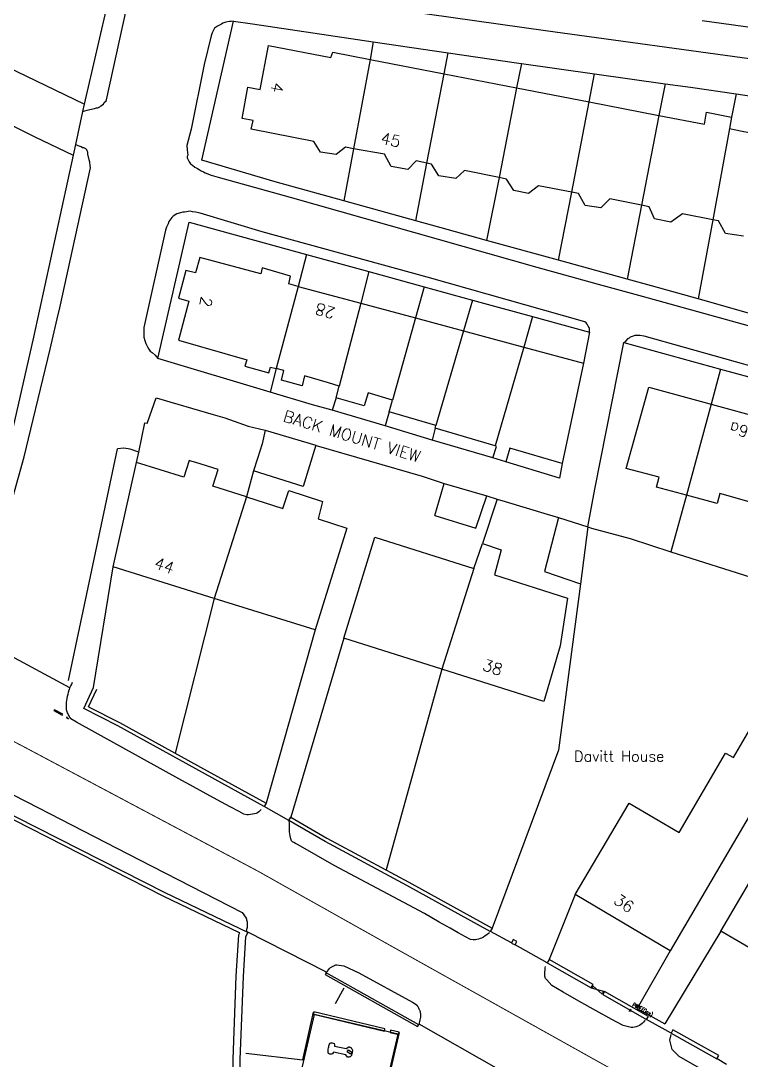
# Model space of a CAD drawing. Extents: x 427500 to 429848, y 434500 to 436505.
# Drawn here: x 428796.6 to 428871.5, y 435537.4 to 435645.5 of the extents above; entities that cross this region are included whole.
import ezdxf

# ---------------------------------------------------------------- set-up
doc = ezdxf.new("R2010")
doc.units = 0
doc.linetypes.add('1004', pattern=[6, 4, -2])
doc.layers.get('0').update_dxf_attribs({"color": 222})
for name, color, linetype in [('LPTIP_Ex_Base', 8, 'Continuous'), ('PRO-MARKINGS', 7, 'Continuous'), ('PROPOSED', 1, 'Continuous')]:
    doc.layers.add(name, color=color, linetype=linetype)
doc.styles.add('MtXpl_Romans', font='romans__.ttf')
doc.styles.get("Standard").update_dxf_attribs({"font": 'romans.shx'})

# ---------------------------------------------------------------- blocks, each defined once
blk = doc.blocks.new('MH_LINE')
at = {"color": 0, "linetype": 'ByBlock', "flags": 128}
blk.add_lwpolyline([(-0.5, 0), (0.5, 0)], dxfattribs=at)
blk = doc.blocks.new('GATE')
at = {"color": 0, "linetype": 'ByBlock', "flags": 128}
for points in [[(-0.450902, 0), (-0.451904, 0.007014), (-0.455912, 0.014028), (-0.460922, 0.019038), (-0.467936, 0.023046), (-0.475952, 0.024048), (-0.482966, 0.023046), (-0.48998, 0.019038), (-0.49499, 0.014028), (-0.498998, 0.007014), (-0.5, 0), (-0.498998, -0.007014), (-0.49499, -0.014028), (-0.48998, -0.019038), (-0.482966, -0.023046), (-0.475952, -0.024048), (-0.467936, -0.023046), (-0.460922, -0.019038), (-0.455912, -0.014028), (-0.451904, -0.007014)], [(-0.475952, 0.024048), (-0.475952, 0.078156), (0.475952, -0.078156), (0.475952, -0.024048)], [(-0.475952, -0.024048), (-0.475952, -0.078156), (0.475952, 0.078156), (0.475952, 0.024048)], [(-0.450902, 0), (-0.451904, -0.007014)], [(0.5, 0), (0.498998, 0.007014), (0.49499, 0.014028), (0.48998, 0.019038), (0.482966, 0.023046), (0.475952, 0.024048), (0.467936, 0.023046), (0.460922, 0.019038), (0.455912, 0.014028), (0.451904, 0.007014), (0.450902, 0), (0.451904, -0.007014), (0.455912, -0.014028), (0.460922, -0.019038), (0.467936, -0.023046), (0.475952, -0.024048), (0.482966, -0.023046), (0.48998, -0.019038), (0.49499, -0.014028), (0.498998, -0.007014)], [(0.5, 0), (0.498998, -0.007014)]]:
    blk.add_lwpolyline(points, dxfattribs=at)
blk = doc.blocks.new('CROSS_1')
at = {"color": 0, "linetype": 'ByBlock', "flags": 128}
for points in [[(-0.5, 0.5), (0.5, -0.5)], [(0.5, 0.5), (-0.5, -0.5)]]:
    blk.add_lwpolyline(points, dxfattribs=at)

msp = doc.modelspace()

# ---------------------------------------------------------------- linework, layer by layer
at = {"layer": 'LPTIP_Ex_Base', "color": 251, "true_color": 0x636466}
for p, q in [((428806.65, 435651.8), (428803.17, 435636.84)), ((428821.35, 435648.72), (428851.15, 435644.5)), ((428805.5, 435637.3), (428807.58, 435646.74)), ((428815.4, 435631), (428818.7, 435645.47)), ((428817.45, 435645.15), (428817.05, 435644.95)), ((428817.6, 435645.25), (428817.45, 435645.15)), ((428817.9, 435645.35), (428817.6, 435645.25)), ((428818.3, 435645.45), (428817.9, 435645.35)), ((428818.45, 435645.45), (428818.3, 435645.45)), ((428818.7, 435645.47), (428818.45, 435645.45)), ((428818.7, 435645.47), (428820.69, 435645.18)), ((428820.69, 435645.18), (428833.25, 435643.33)), ((428867.45, 435645.55), (428888.55, 435642.6)), ((428816.4, 435643.95), (428815.65, 435640.95)), ((428816.5, 435644.25), (428816.4, 435643.95)), ((428816.6, 435644.45), (428816.5, 435644.25)), ((428816.65, 435644.6), (428816.6, 435644.45)), ((428816.75, 435644.75), (428816.65, 435644.6)), ((428817.05, 435644.95), (428816.75, 435644.75)), ((428851.15, 435644.5), (428873.4, 435641.44)), ((428821.5, 435638.35), (428822.35, 435642.95)), ((428822.35, 435642.95), (428828.85, 435641.7)), ((428833.25, 435643.33), (428832.92, 435641.5)), ((428833.25, 435643.33), (428841.05, 435642.18)), ((428803.17, 435636.84), (428792, 435642.2)), ((428828.85, 435641.7), (428829.05, 435642.25)), ((428829.05, 435642.25), (428832.92, 435641.5)), ((428840.63, 435640), (428841.05, 435642.18)), ((428841.05, 435642.18), (428848.4, 435641.1)), ((428815.65, 435640.95), (428814.3, 435634.25)), ((428832.92, 435641.5), (428831.19, 435632.21)), ((428832.92, 435641.5), (428840.63, 435640)), ((428848.65, 435641.06), (428848.16, 435638.54)), ((428848.4, 435641.1), (428848.65, 435641.06)), ((428848.65, 435641.06), (428856.25, 435640)), ((428838.83, 435630.7), (428840.63, 435640)), ((428840.63, 435640), (428848.16, 435638.54)), ((428855.69, 435637.08), (428856.25, 435640)), ((428856.25, 435640), (428863.6, 435638.97)), ((428819.6, 435635.35), (428820.2, 435638.6)), ((428820.2, 435638.6), (428821.5, 435638.35)), ((428848.16, 435638.54), (428846.33, 435629.21)), ((428848.16, 435638.54), (428855.69, 435637.08)), ((428863.6, 435638.97), (428862.96, 435635.67)), ((428863.6, 435638.97), (428866.25, 435638.6)), ((428866.25, 435638.6), (428871, 435637.92)), ((428871, 435637.92), (428870.5, 435635.5)), ((428871, 435637.92), (428875.3, 435637.23)), ((428803.17, 435636.84), (428803.01, 435636.09)), ((428803.75, 435636.3), (428804.25, 435636.4)), ((428804.25, 435636.4), (428804.45, 435636.45)), ((428804.45, 435636.45), (428804.6, 435636.45)), ((428804.6, 435636.45), (428804.8, 435636.55)), ((428804.8, 435636.55), (428804.9, 435636.65)), ((428804.9, 435636.65), (428805.2, 435636.85)), ((428805.2, 435636.85), (428805.25, 435637)), ((428805.25, 435637), (428805.45, 435637.2)), ((428805.45, 435637.2), (428805.5, 435637.3)), ((428853.89, 435627.69), (428855.69, 435637.08)), ((428855.69, 435637.08), (428862.96, 435635.67)), ((428793.7, 435635.6), (428798.05, 435633.45)), ((428803.01, 435636.09), (428802.28, 435632.63)), ((428803.01, 435636.09), (428803.25, 435636.15)), ((428803.25, 435636.15), (428803.5, 435636.2)), ((428803.5, 435636.2), (428803.75, 435636.3)), ((428820.75, 435635.15), (428819.6, 435635.35)), ((428862.96, 435635.67), (428861.15, 435626.32)), ((428862.96, 435635.67), (428867.7, 435634.75)), ((428867.7, 435634.75), (428867.9, 435636)), ((428867.9, 435636), (428870.5, 435635.5)), ((428870.5, 435635.5), (428870.3, 435634.3)), ((428814.3, 435634.25), (428813.85, 435632.55)), ((428820.55, 435634.25), (428820.75, 435635.15)), ((428827.05, 435632.95), (428820.55, 435634.25)), ((428870.3, 435634.3), (428868.55, 435624.82)), ((428870.3, 435634.3), (428871.44, 435634.08)), ((428798.05, 435633.45), (428802.05, 435631.53)), ((428871.44, 435634.08), (428878.01, 435632.8)), ((428802.28, 435632.63), (428802.05, 435631.53)), ((428802.55, 435632.5), (428802.28, 435632.63)), ((428802.85, 435632.4), (428802.55, 435632.5)), ((428803, 435632.3), (428802.85, 435632.4)), ((428803.15, 435632.3), (428803, 435632.3)), ((428803.35, 435632.2), (428803.15, 435632.3)), ((428803.45, 435632.1), (428803.35, 435632.2)), ((428803.5, 435632), (428803.45, 435632.1)), ((428813.85, 435632.55), (428813.9, 435632.1)), ((428813.9, 435632.1), (428813.95, 435631.55)), ((428827.75, 435631.85), (428827.05, 435632.95)), ((428830.35, 435632.35), (428829.4, 435631.6)), ((428831.19, 435632.21), (428830.18, 435626.78)), ((428831.19, 435632.21), (428830.35, 435632.35)), ((428834.4, 435631.65), (428831.19, 435632.21)), ((428802.05, 435631.53), (428797.9, 435612.6)), ((428803.55, 435631.85), (428803.5, 435632)), ((428803.55, 435631.65), (428803.55, 435631.85)), ((428803.7, 435631.05), (428803.55, 435631.65)), ((428803.75, 435630.8), (428803.7, 435631.05)), ((428813.95, 435631.55), (428813.9, 435631.4)), ((428813.9, 435631.4), (428813.9, 435631.25)), ((428813.9, 435631.25), (428814.1, 435630.85)), ((428823.05, 435628.75), (428815.4, 435631)), ((428829.4, 435631.6), (428827.75, 435631.85)), ((428835.1, 435630.35), (428834.4, 435631.65)), ((428837.7, 435630.95), (428836.85, 435630.05)), ((428838.83, 435630.7), (428837.7, 435630.95)), ((428800.65, 435615.65), (428803.85, 435630.2)), ((428803.8, 435630.45), (428803.75, 435630.8)), ((428803.85, 435630.2), (428803.8, 435630.45)), ((428814.1, 435630.85), (428814.25, 435630.65)), ((428814.25, 435630.65), (428814.45, 435630.5)), ((428814.45, 435630.5), (428814.7, 435630.3)), ((428814.7, 435630.3), (428814.95, 435630.15)), ((428814.95, 435630.15), (428815.15, 435630.05)), ((428815.15, 435630.05), (428815.35, 435629.9)), ((428815.35, 435629.9), (428815.6, 435629.8)), ((428836.85, 435630.05), (428835.1, 435630.35)), ((428837.67, 435624.71), (428838.83, 435630.7)), ((428839.3, 435630.6), (428838.83, 435630.7)), ((428840.05, 435629.4), (428839.3, 435630.6)), ((428842.75, 435629.95), (428841.85, 435629.1)), ((428846.33, 435629.21), (428842.75, 435629.95)), ((428815.6, 435629.8), (428815.75, 435629.7)), ((428815.75, 435629.7), (428816.4, 435629.45)), ((428816.4, 435629.45), (428817.1, 435629.25)), ((428817.1, 435629.25), (428824.6, 435627.15)), ((428841.85, 435629.1), (428840.05, 435629.4)), ((428846.33, 435629.21), (428845.04, 435622.67)), ((428847.1, 435629.05), (428846.33, 435629.21)), ((428847.85, 435627.85), (428847.1, 435629.05)), ((428830.18, 435626.78), (428823.05, 435628.75)), ((428849.4, 435627.55), (428847.85, 435627.85)), ((428850.45, 435628.35), (428849.4, 435627.55)), ((428853.89, 435627.69), (428850.45, 435628.35)), ((428824.6, 435627.15), (428850.25, 435619.9)), ((428837.67, 435624.71), (428830.18, 435626.78)), ((428852.53, 435620.61), (428853.89, 435627.69)), ((428854.6, 435627.55), (428853.89, 435627.69)), ((428855.3, 435626.3), (428854.6, 435627.55)), ((428857.85, 435627), (428856.9, 435626.05)), ((428861.15, 435626.32), (428857.85, 435627)), ((428813.2, 435625.55), (428812.8, 435625.45)), ((428813.45, 435625.6), (428813.2, 435625.55)), ((428813.6, 435625.6), (428813.45, 435625.6)), ((428814.2, 435625.7), (428813.6, 435625.6)), ((428814.45, 435625.65), (428814.2, 435625.7)), ((428814.75, 435625.6), (428814.45, 435625.65)), ((428815.25, 435625.5), (428814.75, 435625.6)), ((428856.9, 435626.05), (428855.3, 435626.3)), ((428861.15, 435626.32), (428859.66, 435618.65)), ((428861.95, 435626.15), (428861.15, 435626.32)), ((428862.5, 435624.9), (428861.95, 435626.15)), ((428810.85, 435610.4), (428814.1, 435624.55)), ((428812, 435624.65), (428811.9, 435624.4)), ((428812.3, 435625.05), (428812, 435624.65)), ((428812.45, 435625.2), (428812.3, 435625.05)), ((428812.8, 435625.45), (428812.45, 435625.2)), ((428814.1, 435624.55), (428826.3, 435621.2)), ((428821.7, 435623.55), (428815.25, 435625.5)), ((428840.95, 435623.8), (428837.67, 435624.71)), ((428864.2, 435624.55), (428862.5, 435624.9)), ((428865.4, 435625.45), (428864.2, 435624.55)), ((428868.55, 435624.82), (428865.4, 435625.45)), ((428868.55, 435624.82), (428867.03, 435616.59)), ((428869.15, 435624.7), (428868.55, 435624.82)), ((428869.9, 435623.4), (428869.15, 435624.7)), ((428811.65, 435623.75), (428809.4, 435613.6)), ((428811.75, 435624.05), (428811.65, 435623.75)), ((428811.9, 435624.4), (428811.75, 435624.05)), ((428838.85, 435618.85), (428821.7, 435623.55)), ((428845.04, 435622.67), (428840.95, 435623.8)), ((428871.75, 435623.1), (428869.9, 435623.4)), ((428852.53, 435620.61), (428845.04, 435622.67)), ((428815.2, 435620.9), (428814.75, 435619.3)), ((428821.55, 435619.2), (428815.2, 435620.9)), ((428826.3, 435621.2), (428825.42, 435617.89)), ((428826.3, 435621.2), (428832.79, 435619.42)), ((428859.66, 435618.65), (428852.53, 435620.61)), ((428813.75, 435619.55), (428813, 435616.65)), ((428814.75, 435619.3), (428813.75, 435619.55)), ((428821.7, 435619.8), (428821.55, 435619.2)), ((428824.65, 435618.95), (428821.7, 435619.8)), ((428832.79, 435619.42), (428831.94, 435616.13)), ((428832.79, 435619.42), (428838.55, 435617.84)), ((428850.25, 435619.9), (428856.64, 435618.13)), ((428824.45, 435618.15), (428824.65, 435618.95)), ((428825.42, 435617.89), (428824.45, 435618.15)), ((428855.25, 435614.2), (428838.85, 435618.85)), ((428856.64, 435618.13), (428861.2, 435616.87)), ((428862.2, 435617.95), (428859.66, 435618.65)), ((428825.42, 435617.89), (428823.16, 435609.35)), ((428825.42, 435617.89), (428831.94, 435616.13)), ((428838.55, 435617.84), (428837.64, 435614.6)), ((428838.55, 435617.84), (428843.57, 435616.46)), ((428867.03, 435616.59), (428862.2, 435617.95)), ((428813, 435616.65), (428814.05, 435616.35)), ((428814.05, 435616.35), (428813, 435612.3)), ((428831.94, 435616.13), (428829.7, 435607.52)), ((428831.94, 435616.13), (428837.64, 435614.6)), ((428843.57, 435616.46), (428842.63, 435613.26)), ((428843.57, 435616.46), (428849.82, 435614.74)), ((428861.2, 435616.87), (428928, 435598.35)), ((428874.5, 435614.48), (428867.03, 435616.59)), ((428800.38, 435614.5), (428800.65, 435615.65)), ((428849.82, 435614.74), (428848.9, 435611.57)), ((428849.82, 435614.74), (428855.75, 435613.11)), ((428799.63, 435611.36), (428800.38, 435614.5)), ((428837.64, 435614.6), (428835.25, 435606.05)), ((428837.64, 435614.6), (428842.63, 435613.26)), ((428855.4, 435614.1), (428855.25, 435614.2)), ((428855.5, 435613.95), (428855.4, 435614.1)), ((428855.6, 435613.75), (428855.5, 435613.95)), ((428855.7, 435613.6), (428855.6, 435613.75)), ((428797.9, 435612.6), (428794.71, 435598.57)), ((428809.4, 435613.6), (428809.4, 435612.6)), ((428809.4, 435612.6), (428809.5, 435612.25)), ((428842.63, 435613.26), (428839.76, 435603.41)), ((428842.63, 435613.26), (428848.9, 435611.57)), ((428855.75, 435613.11), (428855.1, 435609.9)), ((428855.75, 435613.5), (428855.7, 435613.6)), ((428855.75, 435613.11), (428855.75, 435613.5)), ((428859.9, 435612.55), (428860, 435612.65)), ((428860, 435612.65), (428860.3, 435612.75)), ((428860.3, 435612.75), (428860.5, 435612.8)), ((428860.5, 435612.8), (428861, 435612.8)), ((428861, 435612.8), (428861.4, 435612.75)), ((428861.4, 435612.75), (428885.35, 435606)), ((428809.5, 435612.25), (428809.6, 435611.95)), ((428809.6, 435611.95), (428809.75, 435611.6)), ((428809.75, 435611.6), (428809.9, 435611.35)), ((428813, 435612.3), (428820.1, 435610.25)), ((428848.9, 435611.57), (428845.92, 435601.29)), ((428848.9, 435611.57), (428855.1, 435609.9)), ((428856.3, 435596.8), (428859.3, 435612.05)), ((428859.3, 435612.05), (428859.5, 435612.2)), ((428859.3, 435612.05), (428869.37, 435609.29)), ((428859.5, 435612.2), (428859.75, 435612.45)), ((428859.75, 435612.45), (428859.9, 435612.55)), ((428797.64, 435603.05), (428799.63, 435611.36)), ((428809.9, 435611.35), (428810.05, 435611.15)), ((428810.05, 435611.15), (428810.25, 435611)), ((428810.25, 435611), (428810.55, 435610.75)), ((428810.55, 435610.75), (428810.85, 435610.4)), ((428822.51, 435606.89), (428810.85, 435610.4)), ((428820.1, 435610.25), (428819.9, 435609.6)), ((428819.9, 435609.6), (428822.4, 435608.9)), ((428822.4, 435608.9), (428822.55, 435609.5)), ((428823.16, 435609.35), (428822.51, 435606.89)), ((428822.55, 435609.5), (428823.16, 435609.35)), ((428823.95, 435609.15), (428823.16, 435609.35)), ((428855.1, 435609.9), (428852.88, 435599.45)), ((428823.7, 435608.15), (428823.95, 435609.15)), ((428826.1, 435608.6), (428825.85, 435607.55)), ((428828.6, 435607.85), (428826.1, 435608.6)), ((428869.37, 435609.29), (428868.38, 435605.64)), ((428869.37, 435609.29), (428878.5, 435606.79)), ((428825.85, 435607.55), (428823.7, 435608.15)), ((428829.7, 435607.52), (428828.6, 435607.85)), ((428829.38, 435606.3), (428829.7, 435607.52)), ((428859.56, 435598.94), (428861.9, 435607.4)), ((428861.9, 435607.4), (428868.38, 435605.64)), ((428809.78, 435603.74), (428810.65, 435606.3)), ((428810.65, 435606.3), (428816.6, 435604.55)), ((428826.92, 435605.57), (428822.51, 435606.89)), ((428829.38, 435606.3), (428828.97, 435605)), ((428832.3, 435605.45), (428829.38, 435606.3)), ((428832.7, 435606.8), (428832.3, 435605.45)), ((428835.25, 435606.05), (428832.7, 435606.8)), ((428828.97, 435605), (428826.92, 435605.57)), ((428834.9, 435604.85), (428835.25, 435606.05)), ((428868.38, 435605.64), (428865.81, 435596.16)), ((428868.38, 435605.64), (428874.95, 435603.85)), ((428816.6, 435604.55), (428817.8, 435604.2)), ((428817.8, 435604.2), (428820.25, 435603.35)), ((428834.48, 435603.37), (428828.97, 435605)), ((428834.9, 435604.85), (428834.48, 435603.37)), ((428839.76, 435603.41), (428834.9, 435604.85)), ((428796.95, 435600.15), (428797.64, 435603.05)), ((428808.86, 435600.65), (428809.5, 435603.7)), ((428809.5, 435603.7), (428809.75, 435603.65)), ((428809.75, 435603.65), (428809.78, 435603.74)), ((428820.25, 435603.35), (428822.02, 435602.93)), ((428822.02, 435602.93), (428821.68, 435601.5)), ((428822.02, 435602.93), (428827.29, 435601.36)), ((428839.39, 435601.91), (428834.48, 435603.37)), ((428839.7, 435603.15), (428839.39, 435601.91)), ((428839.7, 435603.15), (428839.76, 435603.41)), ((428845.92, 435601.29), (428839.7, 435603.15)), ((428845.67, 435600.05), (428839.39, 435601.91)), ((428801.55, 435576.89), (428806.65, 435601)), ((428807.3, 435601.05), (428806.65, 435601)), ((428807.95, 435600.95), (428807.3, 435601.05)), ((428808.86, 435600.65), (428807.95, 435600.95)), ((428821.68, 435601.5), (428821.2, 435600)), ((428827.29, 435601.36), (428825.95, 435597.08)), ((428827.29, 435601.36), (428827.32, 435601.35)), ((428827.32, 435601.35), (428838.35, 435598.15)), ((428845.67, 435600.05), (428846.05, 435601.25)), ((428846.05, 435601.25), (428845.92, 435601.29)), ((428847.45, 435601.05), (428847.03, 435599.63)), ((428852.88, 435599.45), (428847.45, 435601.05)), ((428792.7, 435585.09), (428796.95, 435600.15)), ((428808.63, 435599.58), (428808.86, 435600.65)), ((428814.1, 435599.79), (428813.55, 435598.05)), ((428814.4, 435599.69), (428814.1, 435599.79)), ((428814.8, 435599.57), (428814.4, 435599.69)), ((428821.2, 435600), (428820.8, 435598.72)), ((428847.03, 435599.63), (428845.67, 435600.05)), ((428852.6, 435597.95), (428847.03, 435599.63)), ((428806.18, 435588.73), (428808.63, 435599.58)), ((428813.55, 435598.05), (428808.63, 435599.58)), ((428817.12, 435598.84), (428814.8, 435599.57)), ((428816.57, 435597.1), (428817.12, 435598.84)), ((428820.8, 435598.72), (428820.05, 435596)), ((428825.94, 435597.06), (428820.8, 435598.72)), ((428852.88, 435599.45), (428852.6, 435597.95)), ((428863, 435598.05), (428859.56, 435598.94)), ((428838.35, 435598.15), (428840.63, 435597.38)), ((428862.7, 435597), (428863, 435598.05)), ((428820.05, 435596), (428816.57, 435597.1)), ((428823.85, 435594.8), (428824.45, 435596.65)), ((428824.45, 435596.65), (428827.95, 435595.5)), ((428825.95, 435597.08), (428825.94, 435597.06)), ((428839.64, 435594.05), (428840.63, 435597.38)), ((428840.63, 435597.38), (428845.05, 435596.1)), ((428855.55, 435592.88), (428856.3, 435596.8)), ((428865.81, 435596.16), (428862.7, 435597)), ((428820.05, 435596), (428816.71, 435585.44)), ((428820.05, 435596), (428823.85, 435594.8)), ((428827.95, 435595.5), (428827.5, 435593.7)), ((428843.9, 435592.75), (428845.05, 435596.1)), ((428846.12, 435595.76), (428844.6, 435591.15)), ((428845.05, 435596.1), (428846.12, 435595.76)), ((428846.12, 435595.76), (428846.95, 435595.5)), ((428846.95, 435595.5), (428851.35, 435594.2)), ((428865.81, 435596.16), (428864.21, 435590.29)), ((428869, 435595.3), (428865.81, 435596.16)), ((428869.3, 435596.35), (428869, 435595.3)), ((428872.6, 435595.4), (428869.3, 435596.35)), ((428851.35, 435594.2), (428852.5, 435593.85)), ((428827.5, 435593.7), (428830.5, 435592.75)), ((428839.64, 435594.05), (428843.9, 435592.75)), ((428852.5, 435593.85), (428851.05, 435588.25)), ((428852.5, 435593.85), (428855.55, 435592.88)), ((428830.5, 435592.75), (428827.2, 435582.15)), ((428855.55, 435592.88), (428854.8, 435586.95)), ((428855.55, 435592.88), (428855.95, 435592.75)), ((428855.95, 435592.75), (428859.95, 435591.65)), ((428830.18, 435581.3), (428833.4, 435591.8)), ((428833.4, 435591.8), (428843.7, 435588.55)), ((428843.7, 435588.55), (428844.6, 435591.15)), ((428844.6, 435591.15), (428846.55, 435590.5)), ((428859.95, 435591.65), (428864.21, 435590.29)), ((428846.55, 435590.5), (428845.85, 435587.9)), ((428864.21, 435590.29), (428873.18, 435587.44)), ((428804.15, 435576.16), (428806.18, 435588.73)), ((428816.71, 435585.44), (428806.18, 435588.73)), ((428843.7, 435588.55), (428840.38, 435578.07)), ((428845.85, 435587.9), (428853.45, 435585.45)), ((428851.05, 435588.25), (428854.8, 435586.95)), ((428854.8, 435586.95), (428852.5, 435569.65)), ((428816.71, 435585.44), (428812.64, 435569.34)), ((428827.2, 435582.15), (428816.71, 435585.44)), ((428853.45, 435585.45), (428852.7, 435580.5)), ((428827.2, 435582.15), (428822.09, 435564.13)), ((428830.18, 435581.3), (428824.66, 435562.67)), ((428840.38, 435578.07), (428830.18, 435581.3)), ((428852.7, 435580.5), (428851, 435574.7)), ((428840.38, 435578.07), (428834.59, 435557.19)), ((428851, 435574.7), (428840.38, 435578.07)), ((428870.7, 435568.9), (428873.15, 435573.05)), ((428852.5, 435569.65), (428845.62, 435551.14)), ((428865.05, 435561.1), (428869.9, 435569.35)), ((428869.9, 435569.35), (428870.7, 435568.9)), ((428874.6, 435566.65), (428870.7, 435560)), ((428854.25, 435554.65), (428859.85, 435564.15)), ((428859.85, 435564.15), (428865.05, 435561.1)), ((428870.7, 435560), (428868.95, 435557)), ((428869.38, 435550.83), (428873.35, 435557.55)), ((428868.95, 435557), (428864.13, 435548.78)), ((428854.25, 435554.65), (428851.55, 435547.89)), ((428864.13, 435548.78), (428854.25, 435554.65)), ((428869.38, 435550.83), (428863.57, 435541.18)), ((428879.97, 435544.64), (428869.38, 435550.83)), ((428864.13, 435548.78), (428860.68, 435542.8)), ((428860.68, 435542.8), (428862.65, 435541.7)), ((428862.65, 435541.7), (428863.57, 435541.18))]:
    msp.add_line(p, q, dxfattribs=at)
at = {"layer": 'LPTIP_Ex_Base', "color": 251, "true_color": 0x636466, "flags": 128}
for points in [[(428761.94, 435582.05), (428762.83, 435581.82), (428775.6, 435575.33), (428786.53, 435569.73), (428797.23, 435564.27), (428808.92, 435558.24), (428819.6, 435552.78), (428820.04, 435552.18)], [(428761.08, 435580.53), (428761.71, 435580.34), (428779.37, 435571.35), (428785.77, 435568.02), (428796.07, 435562.72), (428811.57, 435554.84), (428820.17, 435550.72), (428820.2, 435550.7), (428819.97, 435550.25), (428819.7, 435546.13), (428819.38, 435537.49), (428819.24, 435528.76), (428818.54, 435528.77), (428818.68, 435537.51), (428819, 435546.16), (428819.28, 435550.45), (428819.38, 435550.65), (428819.34, 435550.67), (428811.4, 435554.48), (428795.88, 435562.36), (428785.59, 435567.66), (428779.18, 435571), (428761.56, 435579.97), (428760.93, 435580.16)], [(428801.34, 435574.6), (428801.37, 435574.82), (428801.4, 435575.04), (428801.44, 435575.26), (428801.5, 435575.48), (428801.56, 435575.7), (428801.62, 435575.91), (428801.64, 435575.94), (428801.7, 435576.12), (428801.79, 435576.33), (428801.88, 435576.53), (428801.98, 435576.73)], [(428803.15, 435573.99), (428804.15, 435576.16)], [(428803.63, 435574.17), (428804.48, 435576.01)], [(428800.08, 435573.86), (428800.03, 435573.78), (428800.9, 435573.29), (428800.95, 435573.38), (428800.08, 435573.86)], [(428801.8, 435572.91), (428801.77, 435572.95), (428801.74, 435573), (428801.69, 435573.06), (428801.64, 435573.13), (428801.6, 435573.21), (428801.55, 435573.31), (428801.51, 435573.42), (428801.46, 435573.54), (428801.42, 435573.65), (428801.39, 435573.73), (428801.37, 435573.78), (428801.36, 435573.79), (428801.35, 435573.8), (428801.35, 435573.82), (428801.35, 435573.88), (428801.34, 435574), (428801.34, 435574.14), (428801.33, 435574.31), (428801.33, 435574.47), (428801.34, 435574.6)], [(428821.9, 435563.78), (428815.78, 435567.14), (428806.67, 435572.19), (428803.15, 435573.99)], [(428803.63, 435574.17), (428806.85, 435572.54), (428815.98, 435567.49), (428822.09, 435564.13), (428821.9, 435563.78)], [(428801.39, 435573.13), (428801.34, 435573.04), (428801.56, 435572.92), (428801.34, 435573.04)], [(428821.6, 435563.48), (428821.54, 435563.43), (428821.44, 435563.34), (428821.33, 435563.24), (428821.2, 435563.15), (428821.05, 435563.08), (428820.88, 435563.03), (428820.68, 435562.98), (428820.48, 435562.95), (428820.27, 435562.93), (428820.08, 435562.93), (428819.8, 435563), (428819.31, 435563.26), (428818.35, 435563.77), (428817.01, 435564.5), (428815.54, 435565.3), (428814.22, 435566.02), (428813.32, 435566.51), (428802.38, 435572.56), (428801.8, 435572.91)], [(428824.46, 435562.33), (428821.89, 435563.78)], [(428845.34, 435550.64), (428845.23, 435550.57), (428845.07, 435550.45), (428844.89, 435550.33), (428844.7, 435550.2), (428844.52, 435550.11), (428844.36, 435550.05), (428844.2, 435549.99), (428844.03, 435549.95), (428843.87, 435549.93), (428843.62, 435549.91), (428843.35, 435549.97), (428842.83, 435550.25), (428842.09, 435550.66), (428841.24, 435551.14), (428840.11, 435551.78), (428838.56, 435552.65), (428836.43, 435553.81), (428829.18, 435557.66), (428825.43, 435559.79), (428825.16, 435559.95), (428824.98, 435560.04), (428824.85, 435560.11), (428824.75, 435560.23), (428824.67, 435560.42), (428824.59, 435560.74), (428824.55, 435561.17), (428824.53, 435561.62), (428824.52, 435562.02), (428824.51, 435562.29)], [(428820.05, 435550.78), (428820.05, 435550.79), (428820.05, 435550.79), (428820.05, 435550.79), (428820.06, 435550.81), (428820.07, 435550.85), (428820.08, 435550.92), (428820.1, 435551.02), (428820.13, 435551.13), (428820.15, 435551.23), (428820.16, 435551.32), (428820.17, 435551.38), (428820.18, 435551.43), (428820.18, 435551.48), (428820.18, 435551.53), (428820.18, 435551.59), (428820.17, 435551.67), (428820.15, 435551.77), (428820.13, 435551.87), (428820.11, 435551.96), (428820.1, 435552.04), (428820.08, 435552.09), (428820.07, 435552.12), (428820.06, 435552.14), (428820.05, 435552.16), (428820.04, 435552.18)], [(428847.61, 435549.6), (428845.43, 435550.79)], [(428851.35, 435547.55), (428848, 435549.4)], [(428828.33, 435546.49), (428828.39, 435546.57), (428828.48, 435546.68), (428828.58, 435546.81), (428828.7, 435546.94), (428828.81, 435547.04), (428828.94, 435547.12), (428829.08, 435547.2), (428829.23, 435547.26), (428829.36, 435547.31), (428829.47, 435547.34), (428830.17, 435547.21), (428831.75, 435546.48), (428837.34, 435543.45), (428837.82, 435543.12)], [(428861.54, 435541.58), (428861.46, 435541.5), (428861.36, 435541.38), (428861.22, 435541.24), (428861.08, 435541.11), (428860.93, 435541.01), (428860.77, 435540.94), (428860.59, 435540.88), (428860.41, 435540.84), (428860.23, 435540.82), (428860.07, 435540.81), (428859.23, 435541.02), (428858.06, 435541.65), (428856.42, 435542.55), (428854.63, 435543.55), (428852.99, 435544.49), (428851.81, 435545.19), (428851.31, 435545.75), (428851.22, 435545.85), (428851.17, 435545.91), (428851.13, 435545.96), (428851.11, 435546.04), (428851.09, 435546.15), (428851.09, 435546.32), (428851.1, 435546.55), (428851.12, 435546.79), (428851.14, 435547), (428851.15, 435547.14)], [(428819.98, 435538.15), (428825.92, 435537.45), (428827.04, 435542.4)], [(428837.98, 435541.09), (428837.99, 435541.1), (428838, 435541.1), (428838.01, 435541.11), (428838.02, 435541.14), (428838.04, 435541.2), (428838.06, 435541.31), (428838.1, 435541.45), (428838.13, 435541.6), (428838.16, 435541.75), (428838.18, 435541.88), (428838.19, 435541.98), (428838.2, 435542.07), (428838.19, 435542.16), (428838.19, 435542.23), (428838.17, 435542.31), (428838.16, 435542.39), (428838.14, 435542.46), (428838.11, 435542.53), (428838.08, 435542.59), (428838.06, 435542.66), (428838.02, 435542.73), (428837.98, 435542.81), (428837.94, 435542.88), (428837.91, 435542.95), (428837.88, 435543), (428837.86, 435543.04), (428837.85, 435543.07), (428837.84, 435543.09), (428837.83, 435543.11), (428837.82, 435543.12)], [(428843.95, 435530.99), (428834.23, 435533.3), (428835.82, 435540.1), (428827.11, 435542.15), (428824.18, 435529.53), (428836.74, 435526.6), (428843.95, 435530.99)], [(428864.23, 435540.21), (428861.65, 435541.63)], [(428835.94, 435540.3), (428834.41, 435533.69), (428834.78, 435533.45)], [(428884.29, 435526.89), (428883.71, 435527.21), (428872.26, 435533.68), (428865.07, 435537.8), (428864.33, 435538.51), (428864.08, 435539.48), (428864.22, 435540.08)], [(428870, 435536.97), (428869.01, 435537.54)]]:
    msp.add_lwpolyline(points, dxfattribs=at)
for points in [[(428845.42, 435550.79), (428836.74, 435555.57), (428828.23, 435560.16), (428824.47, 435562.33), (428824.66, 435562.67), (428828.43, 435560.51), (428836.93, 435555.92), (428845.62, 435551.14)], [(428848.01, 435549.4), (428848.19, 435549.75), (428847.79, 435549.95), (428847.62, 435549.59)], [(428856.11, 435545.28), (428851.55, 435547.89), (428851.35, 435547.54), (428855.91, 435544.93)], [(428828.25, 435546.31), (428837.86, 435540.91), (428837.97, 435541.1), (428828.36, 435546.49)], [(428861.86, 435541.97), (428857.3, 435544.57), (428857.14, 435544.25), (428861.66, 435541.63)], [(428827.03, 435542.21), (428834.41, 435540.43), (428834.46, 435540.67), (428827.08, 435542.45)], [(428835, 435540.28), (428835.87, 435540.07), (428835.93, 435540.32), (428835.05, 435540.52)], [(428869.18, 435537.89), (428864.42, 435540.58), (428864.23, 435540.23), (428868.98, 435537.54)], [(428829.23, 435538.88), (428830.43, 435538.62), (428830.69, 435538.79), (428830.72, 435538.8), (428830.74, 435538.8), (428830.76, 435538.79), (428830.78, 435538.78), (428830.8, 435538.77), (428830.83, 435538.76), (428830.87, 435538.74), (428830.91, 435538.73), (428830.95, 435538.7), (428830.98, 435538.67), (428831, 435538.63), (428831.03, 435538.58), (428831.05, 435538.52), (428831.07, 435538.46), (428831.08, 435538.42), (428831.02, 435538.03), (428831, 435537.97), (428830.99, 435537.93), (428830.98, 435537.91), (428830.97, 435537.88), (428830.95, 435537.86), (428830.93, 435537.84), (428830.91, 435537.82), (428830.89, 435537.8), (428830.87, 435537.78), (428830.83, 435537.77), (428830.78, 435537.76), (428830.72, 435537.74), (428830.66, 435537.72), (428830.6, 435537.72), (428830.55, 435537.73), (428830.38, 435537.98), (428829.12, 435538.23), (428828.99, 435538.08), (428828.91, 435538.03), (428828.84, 435538.02), (428828.77, 435538.03), (428828.72, 435538.04), (428828.67, 435538.06), (428828.63, 435538.07), (428828.61, 435538.09), (428828.59, 435538.11), (428828.58, 435538.13), (428828.56, 435538.16), (428828.55, 435538.19), (428828.55, 435538.21), (428828.54, 435538.24), (428828.54, 435538.28), (428828.55, 435538.34), (428828.55, 435538.44), (428828.57, 435538.56), (428828.59, 435538.69), (428828.61, 435538.81), (428828.62, 435538.89), (428828.68, 435539.07), (428828.76, 435539.17), (428828.83, 435539.2), (428828.97, 435539.21), (428829.06, 435539.19), (428829.17, 435539.13), (428829.23, 435539.02), (428829.23, 435538.93)], [(428830.54, 435538.29), (428830.68, 435538.48), (428831.01, 435538.23), (428830.87, 435538.04)]]:
    msp.add_lwpolyline(points, close=True, dxfattribs=at)
at = {"layer": 'PRO-MARKINGS', "linetype": '1004', "const_width": 0.1, "flags": 128}
for points in [[(428635.92, 435644.5, -0.003706), (428647.59, 435639.74, -0.014923), (428722.76, 435607.01, -0.016828), (428797.23, 435569.83), (428821.27, 435557.06)], [(428888.22, 435519.54), (428876.63, 435526.1), (428835.94, 435548.82, -0.000733), (428821.27, 435557.06)]]:
    msp.add_lwpolyline(points, format="xyb", dxfattribs=at)
at = {"layer": 'PROPOSED', "flags": 128}
for points in [[(428801.7, 435576.12), (428793.75, 435580.41)], [(428828.39, 435546.57), (428820.05, 435550.78)], [(428846.29, 435536.45), (428838.03, 435541.17)]]:
    msp.add_lwpolyline(points, dxfattribs=at)

# ---------------------------------------------------------------- block references
at = {"layer": 'LPTIP_Ex_Base', "color": 251, "true_color": 0x636466}
for name, p, xscale, yscale, zscale, rotation in [('MH_LINE', (428829.77, 435544.12), 1.850289, 1.850289, 1.850289, 60.960236), ('GATE', (428856.58, 435544.71), 1.354032, 2, 1.354032, 151.278675)]:
    msp.add_blockref(name, p, dxfattribs=dict(at, xscale=xscale, yscale=yscale, zscale=zscale, rotation=rotation))
at = {"layer": 'LPTIP_Ex_Base', "color": 251, "true_color": 0x636466, "xscale": 0.24, "yscale": 0.24, "zscale": 0.24}
msp.add_blockref('CROSS_1', (428859.96, 435542.59), dxfattribs=at)

# ---------------------------------------------------------------- texts
at = {"layer": 'LPTIP_Ex_Base', "color": 251, "true_color": 0x636466, "style": 'MtXpl_Romans'}
for s, rotation, p in [('4', 258.4, (428822.77, 435639.18)), ('45', 347.7, (428833.93, 435632.76)), ('2', 257.8, (428815.38, 435616.9)), ('28', 163.8, (428829.4, 435615.62)), ('BACK MOUNT VIEW', 343, (428823.79, 435603.89)), ('16a', 165.3, (428873.4, 435603.04)), ('44', 340.4, (428810.35, 435588.64)), ('38', 341.9, (428844.5, 435578.02)), ('36', 326.4, (428858.14, 435553.8))]:
    msp.add_text(s, height=1.2, rotation=rotation, dxfattribs=at).set_placement(p)
msp.add_text('Davitt House', height=1.1, dxfattribs=at).set_placement((428854.13, 435568.47))
at = {"layer": 'LPTIP_Ex_Base', "color": 251, "true_color": 0x636466, "width": 0.8}
msp.add_text('PIPE(Gas)', height=0.4, rotation=-29.0358, dxfattribs=at).set_placement((428860.16, 435543.07))

doc.saveas('drawing.dxf')
